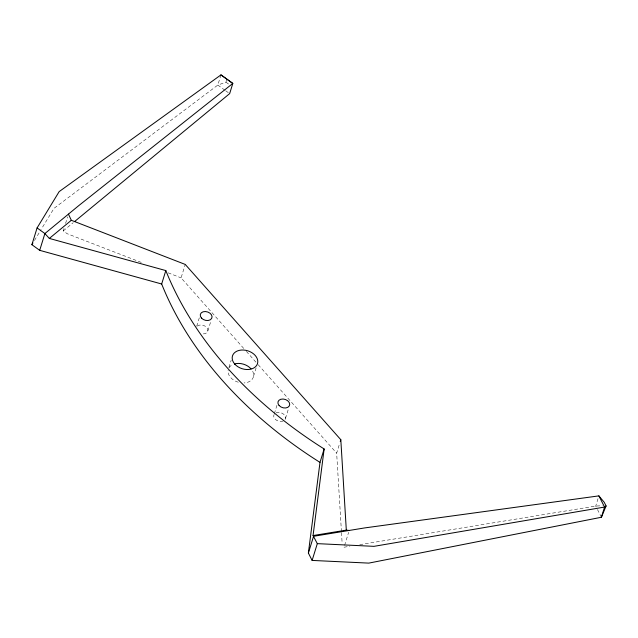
<?xml version="1.0" encoding="UTF-8"?>
<svg xmlns="http://www.w3.org/2000/svg" width="638" height="638" viewBox="0 0 638 638"><rect width="100%" height="100%" fill="white"/><g stroke="black" fill="none" stroke-linecap="round" stroke-linejoin="round"><path stroke-width="0.48" stroke-dasharray="3.19 2.39" d="M141.261 262.417L67.165 233.707L63.266 230.892L64.127 228.101M65.57 223.436L67.596 216.912M220.971 74.885L217.813 85.077L53.959 208.403L41.645 228.659M224.919 90.205L217.813 85.077L225.916 82.158L226.953 78.801M243.708 348.412L181.088 277.857L185.243 264.435M196.703 326.225L199.471 317.277M207.868 330.883L210.915 321.042M228.962 367.4L231.179 360.239M253.533 376.3L256.301 367.352M274.34 413.703L277.115 404.755M285.513 418.361L288.559 408.527M341.434 531.621L336.657 453.132L339.703 443.29M344.608 545.362L348.643 532.315M598.021 498.661L595.725 506.07L597.032 508.653M34.468 240.478L41.135 229.505M63.266 230.892L73.234 222.67M344.026 547.221L349.927 546.256M359.76 544.653L595.725 506.07L602.256 505.711M168.121 272.833L181.088 277.857M225.916 82.158L229.816 84.974M225.708 90.779L229.656 93.627M246.348 351.379L257.553 364.003M258.215 364.753L336.657 453.132M597.471 509.515L601.403 517.259M341.489 532.61L342.159 543.544M252.688 371.252A13.095 9.387 17.2 0 1 244.099 382.936M238.285 382.234A13.095 9.387 17.2 0 1 228.133 370.08M229.01 367.791A13.095 9.387 17.2 0 1 233.069 364.442M197.333 326.074A6.045 4.33 17.2 0 1 207.143 327.988A6.045 4.33 17.2 0 1 202.756 333.953M283.232 420.968A6.045 4.33 17.2 0 1 276.031 419.916A6.045 4.33 17.2 0 1 274.196 414.437M276.071 412.89A6.045 4.33 17.2 0 1 283.272 413.942A6.045 4.33 17.2 0 1 285.106 419.421"/><path stroke-width="0.96" d="M308.377 553.05L313.569 536.279L364.641 527.929L598.883 495.878L604.234 502.297L606.1 505.982L601.403 517.259L368.796 563.115L312.118 560.419L308.377 553.05L319.997 462.383L324.144 448.961A396.373 284.165 17.2 0 1 165.824 270.576L49.333 238.429L44.891 233.556L37.092 227.925L59.151 191.623L220.971 74.885L232.814 83.442L229.656 93.627L74.766 221.402M312.118 560.419L317.309 543.64L313.059 535.561L324.144 448.961M319.997 462.383A396.373 284.165 17.2 0 1 161.669 283.998L39.7 250.335L31.9 244.697L37.092 227.925M39.7 250.335L44.891 233.556L78.649 205.707L232.814 83.442L220.971 74.885M161.669 283.998L165.824 270.576M340.253 441.504L340.812 439.71L185.243 264.435L71.32 220.293L68.457 214.121M601.403 517.259L604.561 507.066L606.1 505.982M31.9 244.697L32.929 243.014M49.333 238.429L71.32 220.293M313.059 535.561L346.314 530.122L349.217 530.449M317.309 543.64L373.988 546.343L604.561 507.066L598.883 495.878M340.812 439.71L346.314 530.122M234.465 363.947A13.095 9.387 17.2 0 1 251.029 368.836M234.792 364.123A13.095 9.387 17.2 0 0 256.811 365.167A13.095 9.387 17.2 0 0 243.357 350.023A13.095 9.387 17.2 0 0 234.792 364.123M201.456 318.043A6.045 4.33 17.2 0 0 211.617 318.522A6.045 4.33 17.2 0 0 205.412 311.535A6.045 4.33 17.2 0 0 201.456 318.043M279.101 405.521A6.045 4.33 17.2 0 0 289.261 405.999A6.045 4.33 17.2 0 0 283.057 399.013A6.045 4.33 17.2 0 0 279.101 405.521"/></g></svg>
